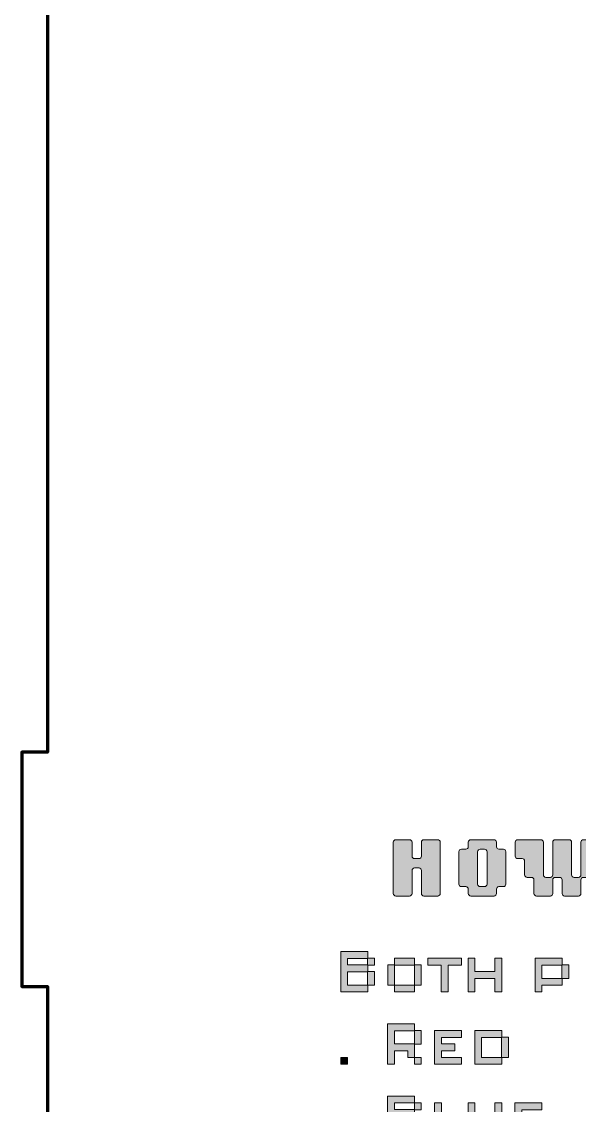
# Model space of a CAD drawing. Header units: millimetres. Extents: x -101 to 399, y -179 to 389.
# Drawn here: x -101.4 to -36.1, y 165 to 291.9 of the extents above; entities that cross this region are included whole.
import ezdxf

# ---------------------------------------------------------------- set-up
doc = ezdxf.new("R2010")
doc.units = ezdxf.units.MM
doc.header["$MEASUREMENT"] = 0
doc.layers.add('Layer 2', color=7, linetype='Continuous')

# ---------------------------------------------------------------- blocks, each defined once
blk = doc.blocks.new('block 70')
at = {"color": 1, "lineweight": 70, "true_color": 0xff0000}
blk.add_lwpolyline([(395.61, 309.31), (304.65, 309.31), (225.08, 388.88), (80.01, 388.88), (0.71, 309.58), (-98.39, 309.58), (-98.39, 206.41), (-101.39, 206.41), (-101.39, 178.94), (-98.39, 178.94), (-98.39, 151.48)], dxfattribs=at)
blk = doc.blocks.new('block 343')
at = {"layer": 'Layer 2', "true_color": 0xffffff}
h = blk.add_hatch(color=7, dxfattribs=at)
h.dxf.hatch_style = 2
edge = h.paths.add_edge_path()
edge.add_spline(control_points=[(-57.91, 189.84), (-57.91, 189.84), (-57.91, 195.85), (-57.91, 195.85), (-57.91, 196), (-57.78, 196.14), (-57.63, 196.14), (-57.63, 196.14), (-56.01, 196.14), (-56.01, 196.14), (-55.85, 196.14), (-55.72, 196), (-55.72, 195.85), (-55.72, 195.85), (-55.72, 194.22), (-55.72, 194.22), (-55.72, 194.07), (-55.58, 193.94), (-55.43, 193.94), (-55.43, 193.94), (-54.9, 193.94), (-54.9, 193.94), (-54.75, 193.94), (-54.62, 194.07), (-54.62, 194.22), (-54.62, 194.22), (-54.62, 195.85), (-54.62, 195.85), (-54.62, 196), (-54.49, 196.14), (-54.34, 196.14), (-54.34, 196.14), (-52.71, 196.14), (-52.71, 196.14), (-52.56, 196.14), (-52.42, 196), (-52.42, 195.85), (-52.42, 195.85), (-52.42, 189.84), (-52.42, 189.84), (-52.42, 189.68), (-52.56, 189.55), (-52.71, 189.55), (-52.71, 189.55), (-54.34, 189.55), (-54.34, 189.55), (-54.49, 189.55), (-54.62, 189.68), (-54.62, 189.84), (-54.62, 189.84), (-54.62, 192.55), (-54.62, 192.55), (-54.62, 192.71), (-54.75, 192.84), (-54.9, 192.84), (-54.9, 192.84), (-55.43, 192.84), (-55.43, 192.84), (-55.58, 192.84), (-55.72, 192.71), (-55.72, 192.55), (-55.72, 192.55), (-55.72, 189.84), (-55.72, 189.84), (-55.72, 189.68), (-55.85, 189.55), (-56.01, 189.55), (-56.01, 189.55), (-57.63, 189.55), (-57.63, 189.55), (-57.78, 189.55), (-57.91, 189.68), (-57.91, 189.84)], knot_values=[0, 0, 0, 0, 1, 1, 1, 2, 2, 2, 3, 3, 3, 4, 4, 4, 5, 5, 5, 6, 6, 6, 7, 7, 7, 8, 8, 8, 9, 9, 9, 10, 10, 10, 11, 11, 11, 12, 12, 12, 13, 13, 13, 14, 14, 14, 15, 15, 15, 16, 16, 16, 17, 17, 17, 18, 18, 18, 19, 19, 19, 20, 20, 20, 21, 21, 21, 22, 22, 22, 23, 23, 23, 24, 24, 24, 24], degree=3, periodic=1)
h = blk.add_hatch(color=7, dxfattribs=at)
h.dxf.hatch_style = 2
edge = h.paths.add_edge_path()
edge.add_spline(control_points=[(-49.13, 189.84), (-49.13, 189.84), (-49.13, 190.36), (-49.13, 190.36), (-49.13, 190.52), (-49.26, 190.65), (-49.42, 190.65), (-49.42, 190.65), (-49.94, 190.65), (-49.94, 190.65), (-50.1, 190.65), (-50.23, 190.77), (-50.23, 190.93), (-50.23, 190.93), (-50.23, 194.76), (-50.23, 194.76), (-50.23, 194.9), (-50.1, 195.04), (-49.94, 195.04), (-49.94, 195.04), (-49.42, 195.04), (-49.42, 195.04), (-49.26, 195.04), (-49.13, 195.17), (-49.13, 195.32), (-49.13, 195.32), (-49.13, 195.85), (-49.13, 195.85), (-49.13, 196), (-48.99, 196.14), (-48.85, 196.14), (-48.85, 196.14), (-46.12, 196.14), (-46.12, 196.14), (-45.97, 196.14), (-45.83, 196), (-45.83, 195.85), (-45.83, 195.85), (-45.83, 195.32), (-45.83, 195.32), (-45.83, 195.17), (-45.7, 195.04), (-45.56, 195.04), (-45.56, 195.04), (-45.02, 195.04), (-45.02, 195.04), (-44.87, 195.04), (-44.74, 194.9), (-44.74, 194.76), (-44.74, 194.76), (-44.74, 190.93), (-44.74, 190.93), (-44.74, 190.77), (-44.87, 190.65), (-45.02, 190.65), (-45.02, 190.65), (-45.56, 190.65), (-45.56, 190.65), (-45.7, 190.65), (-45.83, 190.52), (-45.83, 190.36), (-45.83, 190.36), (-45.83, 189.84), (-45.83, 189.84), (-45.83, 189.68), (-45.97, 189.55), (-46.12, 189.55), (-46.12, 189.55), (-48.85, 189.55), (-48.85, 189.55), (-48.99, 189.55), (-49.13, 189.68), (-49.13, 189.84)], knot_values=[0, 0, 0, 0, 1, 1, 1, 2, 2, 2, 3, 3, 3, 4, 4, 4, 5, 5, 5, 6, 6, 6, 7, 7, 7, 8, 8, 8, 9, 9, 9, 10, 10, 10, 11, 11, 11, 12, 12, 12, 13, 13, 13, 14, 14, 14, 15, 15, 15, 16, 16, 16, 17, 17, 17, 18, 18, 18, 19, 19, 19, 20, 20, 20, 21, 21, 21, 22, 22, 22, 23, 23, 23, 24, 24, 24, 24], degree=3, periodic=1)
edge = h.paths.add_edge_path()
edge.add_spline(control_points=[(-47.22, 190.65), (-47.07, 190.65), (-46.94, 190.77), (-46.94, 190.93), (-46.94, 190.93), (-46.94, 194.76), (-46.94, 194.76), (-46.94, 194.9), (-47.07, 195.04), (-47.22, 195.04), (-47.22, 195.04), (-47.75, 195.04), (-47.75, 195.04), (-47.9, 195.04), (-48.04, 194.9), (-48.04, 194.76), (-48.04, 194.76), (-48.04, 190.93), (-48.04, 190.93), (-48.04, 190.77), (-47.9, 190.65), (-47.75, 190.65), (-47.75, 190.65), (-47.22, 190.65), (-47.22, 190.65)], knot_values=[0, 0, 0, 0, 1, 1, 1, 2, 2, 2, 3, 3, 3, 4, 4, 4, 5, 5, 5, 6, 6, 6, 7, 7, 7, 8, 8, 8, 8], degree=3, periodic=1)
h = blk.add_hatch(color=7, dxfattribs=at)
h.dxf.hatch_style = 2
edge = h.paths.add_edge_path()
edge.add_spline(control_points=[(-41.45, 189.84), (-41.45, 189.84), (-41.45, 191.46), (-41.45, 191.46), (-41.45, 191.61), (-41.58, 191.74), (-41.73, 191.74), (-41.73, 191.74), (-42.26, 191.74), (-42.26, 191.74), (-42.41, 191.74), (-42.54, 191.88), (-42.54, 192.03), (-42.54, 192.03), (-42.54, 193.66), (-42.54, 193.66), (-42.54, 193.81), (-42.67, 193.94), (-42.83, 193.94), (-42.83, 193.94), (-43.35, 193.94), (-43.35, 193.94), (-43.51, 193.94), (-43.64, 194.07), (-43.64, 194.22), (-43.64, 194.22), (-43.64, 195.85), (-43.64, 195.85), (-43.64, 196), (-43.51, 196.14), (-43.35, 196.14), (-43.35, 196.14), (-40.64, 196.14), (-40.64, 196.14), (-40.48, 196.14), (-40.35, 196), (-40.35, 195.85), (-40.35, 195.85), (-40.35, 192.03), (-40.35, 192.03), (-40.35, 191.88), (-40.21, 191.74), (-40.06, 191.74), (-40.06, 191.74), (-39.53, 191.74), (-39.53, 191.74), (-39.38, 191.74), (-39.25, 191.88), (-39.25, 192.03), (-39.25, 192.03), (-39.25, 195.85), (-39.25, 195.85), (-39.25, 196), (-39.12, 196.14), (-38.97, 196.14), (-38.97, 196.14), (-37.34, 196.14), (-37.34, 196.14), (-37.19, 196.14), (-37.05, 196), (-37.05, 195.85), (-37.05, 195.85), (-37.05, 192.03), (-37.05, 192.03), (-37.05, 191.88), (-36.92, 191.74), (-36.76, 191.74), (-36.76, 191.74), (-36.24, 191.74), (-36.24, 191.74), (-36.09, 191.74), (-35.95, 191.88), (-35.95, 192.03), (-35.95, 192.03), (-35.95, 195.85), (-35.95, 195.85), (-35.95, 196), (-35.83, 196.14), (-35.67, 196.14), (-35.67, 196.14), (-34.05, 196.14), (-34.05, 196.14), (-33.89, 196.14), (-33.76, 196), (-33.76, 195.85), (-33.76, 195.85), (-33.76, 194.22), (-33.76, 194.22), (-33.76, 194.07), (-33.89, 193.94), (-34.05, 193.94), (-34.05, 193.94), (-34.57, 193.94), (-34.57, 193.94), (-34.73, 193.94), (-34.86, 193.81), (-34.86, 193.66), (-34.86, 193.66), (-34.86, 192.03), (-34.86, 192.03), (-34.86, 191.88), (-34.99, 191.74), (-35.14, 191.74), (-35.14, 191.74), (-35.67, 191.74), (-35.67, 191.74), (-35.83, 191.74), (-35.95, 191.61), (-35.95, 191.46), (-35.95, 191.46), (-35.95, 189.84), (-35.95, 189.84), (-35.95, 189.68), (-36.09, 189.55), (-36.24, 189.55), (-36.24, 189.55), (-37.87, 189.55), (-37.87, 189.55), (-38.02, 189.55), (-38.15, 189.68), (-38.15, 189.84), (-38.15, 189.84), (-38.15, 191.46), (-38.15, 191.46), (-38.15, 191.61), (-38.29, 191.74), (-38.43, 191.74), (-38.43, 191.74), (-38.97, 191.74), (-38.97, 191.74), (-39.12, 191.74), (-39.25, 191.61), (-39.25, 191.46), (-39.25, 191.46), (-39.25, 189.84), (-39.25, 189.84), (-39.25, 189.68), (-39.38, 189.55), (-39.53, 189.55), (-39.53, 189.55), (-41.16, 189.55), (-41.16, 189.55), (-41.31, 189.55), (-41.45, 189.68), (-41.45, 189.84)], knot_values=[0, 0, 0, 0, 1, 1, 1, 2, 2, 2, 3, 3, 3, 4, 4, 4, 5, 5, 5, 6, 6, 6, 7, 7, 7, 8, 8, 8, 9, 9, 9, 10, 10, 10, 11, 11, 11, 12, 12, 12, 13, 13, 13, 14, 14, 14, 15, 15, 15, 16, 16, 16, 17, 17, 17, 18, 18, 18, 19, 19, 19, 20, 20, 20, 21, 21, 21, 22, 22, 22, 23, 23, 23, 24, 24, 24, 25, 25, 25, 26, 26, 26, 27, 27, 27, 28, 28, 28, 29, 29, 29, 30, 30, 30, 31, 31, 31, 32, 32, 32, 33, 33, 33, 34, 34, 34, 35, 35, 35, 36, 36, 36, 37, 37, 37, 38, 38, 38, 39, 39, 39, 40, 40, 40, 41, 41, 41, 42, 42, 42, 43, 43, 43, 44, 44, 44, 45, 45, 45, 46, 46, 46, 47, 47, 47, 48, 48, 48, 48], degree=3, periodic=1)
at = {"layer": 'Layer 2', "lineweight": 0}
for points, knots in [([(-57.91, 189.84), (-57.91, 189.84), (-57.91, 195.85), (-57.91, 195.85), (-57.91, 196), (-57.78, 196.14), (-57.63, 196.14), (-57.63, 196.14), (-56.01, 196.14), (-56.01, 196.14), (-55.85, 196.14), (-55.72, 196), (-55.72, 195.85), (-55.72, 195.85), (-55.72, 194.22), (-55.72, 194.22), (-55.72, 194.07), (-55.58, 193.94), (-55.43, 193.94), (-55.43, 193.94), (-54.9, 193.94), (-54.9, 193.94), (-54.75, 193.94), (-54.62, 194.07), (-54.62, 194.22), (-54.62, 194.22), (-54.62, 195.85), (-54.62, 195.85), (-54.62, 196), (-54.49, 196.14), (-54.34, 196.14), (-54.34, 196.14), (-52.71, 196.14), (-52.71, 196.14), (-52.56, 196.14), (-52.42, 196), (-52.42, 195.85), (-52.42, 195.85), (-52.42, 189.84), (-52.42, 189.84), (-52.42, 189.68), (-52.56, 189.55), (-52.71, 189.55), (-52.71, 189.55), (-54.34, 189.55), (-54.34, 189.55), (-54.49, 189.55), (-54.62, 189.68), (-54.62, 189.84), (-54.62, 189.84), (-54.62, 192.55), (-54.62, 192.55), (-54.62, 192.71), (-54.75, 192.84), (-54.9, 192.84), (-54.9, 192.84), (-55.43, 192.84), (-55.43, 192.84), (-55.58, 192.84), (-55.72, 192.71), (-55.72, 192.55), (-55.72, 192.55), (-55.72, 189.84), (-55.72, 189.84), (-55.72, 189.68), (-55.85, 189.55), (-56.01, 189.55), (-56.01, 189.55), (-57.63, 189.55), (-57.63, 189.55), (-57.78, 189.55), (-57.91, 189.68), (-57.91, 189.84)], [0, 0, 0, 0, 1, 1, 1, 2, 2, 2, 3, 3, 3, 4, 4, 4, 5, 5, 5, 6, 6, 6, 7, 7, 7, 8, 8, 8, 9, 9, 9, 10, 10, 10, 11, 11, 11, 12, 12, 12, 13, 13, 13, 14, 14, 14, 15, 15, 15, 16, 16, 16, 17, 17, 17, 18, 18, 18, 19, 19, 19, 20, 20, 20, 21, 21, 21, 22, 22, 22, 23, 23, 23, 24, 24, 24, 24]), ([(-49.13, 189.84), (-49.13, 189.84), (-49.13, 190.36), (-49.13, 190.36), (-49.13, 190.52), (-49.26, 190.65), (-49.42, 190.65), (-49.42, 190.65), (-49.94, 190.65), (-49.94, 190.65), (-50.1, 190.65), (-50.23, 190.77), (-50.23, 190.93), (-50.23, 190.93), (-50.23, 194.76), (-50.23, 194.76), (-50.23, 194.9), (-50.1, 195.04), (-49.94, 195.04), (-49.94, 195.04), (-49.42, 195.04), (-49.42, 195.04), (-49.26, 195.04), (-49.13, 195.17), (-49.13, 195.32), (-49.13, 195.32), (-49.13, 195.85), (-49.13, 195.85), (-49.13, 196), (-48.99, 196.14), (-48.85, 196.14), (-48.85, 196.14), (-46.12, 196.14), (-46.12, 196.14), (-45.97, 196.14), (-45.83, 196), (-45.83, 195.85), (-45.83, 195.85), (-45.83, 195.32), (-45.83, 195.32), (-45.83, 195.17), (-45.7, 195.04), (-45.56, 195.04), (-45.56, 195.04), (-45.02, 195.04), (-45.02, 195.04), (-44.87, 195.04), (-44.74, 194.9), (-44.74, 194.76), (-44.74, 194.76), (-44.74, 190.93), (-44.74, 190.93), (-44.74, 190.77), (-44.87, 190.65), (-45.02, 190.65), (-45.02, 190.65), (-45.56, 190.65), (-45.56, 190.65), (-45.7, 190.65), (-45.83, 190.52), (-45.83, 190.36), (-45.83, 190.36), (-45.83, 189.84), (-45.83, 189.84), (-45.83, 189.68), (-45.97, 189.55), (-46.12, 189.55), (-46.12, 189.55), (-48.85, 189.55), (-48.85, 189.55), (-48.99, 189.55), (-49.13, 189.68), (-49.13, 189.84)], [0, 0, 0, 0, 1, 1, 1, 2, 2, 2, 3, 3, 3, 4, 4, 4, 5, 5, 5, 6, 6, 6, 7, 7, 7, 8, 8, 8, 9, 9, 9, 10, 10, 10, 11, 11, 11, 12, 12, 12, 13, 13, 13, 14, 14, 14, 15, 15, 15, 16, 16, 16, 17, 17, 17, 18, 18, 18, 19, 19, 19, 20, 20, 20, 21, 21, 21, 22, 22, 22, 23, 23, 23, 24, 24, 24, 24]), ([(-41.45, 189.84), (-41.45, 189.84), (-41.45, 191.46), (-41.45, 191.46), (-41.45, 191.61), (-41.58, 191.74), (-41.73, 191.74), (-41.73, 191.74), (-42.26, 191.74), (-42.26, 191.74), (-42.41, 191.74), (-42.54, 191.88), (-42.54, 192.03), (-42.54, 192.03), (-42.54, 193.66), (-42.54, 193.66), (-42.54, 193.81), (-42.67, 193.94), (-42.83, 193.94), (-42.83, 193.94), (-43.35, 193.94), (-43.35, 193.94), (-43.51, 193.94), (-43.64, 194.07), (-43.64, 194.22), (-43.64, 194.22), (-43.64, 195.85), (-43.64, 195.85), (-43.64, 196), (-43.51, 196.14), (-43.35, 196.14), (-43.35, 196.14), (-40.64, 196.14), (-40.64, 196.14), (-40.48, 196.14), (-40.35, 196), (-40.35, 195.85), (-40.35, 195.85), (-40.35, 192.03), (-40.35, 192.03), (-40.35, 191.88), (-40.21, 191.74), (-40.06, 191.74), (-40.06, 191.74), (-39.53, 191.74), (-39.53, 191.74), (-39.38, 191.74), (-39.25, 191.88), (-39.25, 192.03), (-39.25, 192.03), (-39.25, 195.85), (-39.25, 195.85), (-39.25, 196), (-39.12, 196.14), (-38.97, 196.14), (-38.97, 196.14), (-37.34, 196.14), (-37.34, 196.14), (-37.19, 196.14), (-37.05, 196), (-37.05, 195.85), (-37.05, 195.85), (-37.05, 192.03), (-37.05, 192.03), (-37.05, 191.88), (-36.92, 191.74), (-36.76, 191.74), (-36.76, 191.74), (-36.24, 191.74), (-36.24, 191.74), (-36.09, 191.74), (-35.95, 191.88), (-35.95, 192.03), (-35.95, 192.03), (-35.95, 195.85), (-35.95, 195.85), (-35.95, 196), (-35.83, 196.14), (-35.67, 196.14), (-35.67, 196.14), (-34.05, 196.14), (-34.05, 196.14), (-33.89, 196.14), (-33.76, 196), (-33.76, 195.85), (-33.76, 195.85), (-33.76, 194.22), (-33.76, 194.22), (-33.76, 194.07), (-33.89, 193.94), (-34.05, 193.94), (-34.05, 193.94), (-34.57, 193.94), (-34.57, 193.94), (-34.73, 193.94), (-34.86, 193.81), (-34.86, 193.66), (-34.86, 193.66), (-34.86, 192.03), (-34.86, 192.03), (-34.86, 191.88), (-34.99, 191.74), (-35.14, 191.74), (-35.14, 191.74), (-35.67, 191.74), (-35.67, 191.74), (-35.83, 191.74), (-35.95, 191.61), (-35.95, 191.46), (-35.95, 191.46), (-35.95, 189.84), (-35.95, 189.84), (-35.95, 189.68), (-36.09, 189.55), (-36.24, 189.55), (-36.24, 189.55), (-37.87, 189.55), (-37.87, 189.55), (-38.02, 189.55), (-38.15, 189.68), (-38.15, 189.84), (-38.15, 189.84), (-38.15, 191.46), (-38.15, 191.46), (-38.15, 191.61), (-38.29, 191.74), (-38.43, 191.74), (-38.43, 191.74), (-38.97, 191.74), (-38.97, 191.74), (-39.12, 191.74), (-39.25, 191.61), (-39.25, 191.46), (-39.25, 191.46), (-39.25, 189.84), (-39.25, 189.84), (-39.25, 189.68), (-39.38, 189.55), (-39.53, 189.55), (-39.53, 189.55), (-41.16, 189.55), (-41.16, 189.55), (-41.31, 189.55), (-41.45, 189.68), (-41.45, 189.84)], [0, 0, 0, 0, 1, 1, 1, 2, 2, 2, 3, 3, 3, 4, 4, 4, 5, 5, 5, 6, 6, 6, 7, 7, 7, 8, 8, 8, 9, 9, 9, 10, 10, 10, 11, 11, 11, 12, 12, 12, 13, 13, 13, 14, 14, 14, 15, 15, 15, 16, 16, 16, 17, 17, 17, 18, 18, 18, 19, 19, 19, 20, 20, 20, 21, 21, 21, 22, 22, 22, 23, 23, 23, 24, 24, 24, 25, 25, 25, 26, 26, 26, 27, 27, 27, 28, 28, 28, 29, 29, 29, 30, 30, 30, 31, 31, 31, 32, 32, 32, 33, 33, 33, 34, 34, 34, 35, 35, 35, 36, 36, 36, 37, 37, 37, 38, 38, 38, 39, 39, 39, 40, 40, 40, 41, 41, 41, 42, 42, 42, 43, 43, 43, 44, 44, 44, 45, 45, 45, 46, 46, 46, 47, 47, 47, 48, 48, 48, 48]), ([(-47.22, 190.65), (-47.07, 190.65), (-46.94, 190.77), (-46.94, 190.93), (-46.94, 190.93), (-46.94, 194.76), (-46.94, 194.76), (-46.94, 194.9), (-47.07, 195.04), (-47.22, 195.04), (-47.22, 195.04), (-47.75, 195.04), (-47.75, 195.04), (-47.9, 195.04), (-48.04, 194.9), (-48.04, 194.76), (-48.04, 194.76), (-48.04, 190.93), (-48.04, 190.93), (-48.04, 190.77), (-47.9, 190.65), (-47.75, 190.65), (-47.75, 190.65), (-47.22, 190.65), (-47.22, 190.65)], [0, 0, 0, 0, 1, 1, 1, 2, 2, 2, 3, 3, 3, 4, 4, 4, 5, 5, 5, 6, 6, 6, 7, 7, 7, 8, 8, 8, 8])]:
    blk.add_open_spline(points, degree=3, knots=knots, dxfattribs=at)
blk = doc.blocks.new('block 346')
at = {"layer": 'Layer 2', "true_color": 0xffffff}
h = blk.add_hatch(color=7, dxfattribs=at)
h.dxf.hatch_style = 2
h.paths.add_polyline_path([(-60.9, 179.12), (-60.9, 178.33), (-64.05, 178.33), (-64.05, 183.05), (-60.9, 183.05), (-60.9, 182.27), (-60.12, 182.27), (-60.12, 181.47), (-60.9, 181.47), (-60.9, 180.7), (-60.12, 180.7), (-60.12, 179.12)])
h.paths.add_polyline_path([(-60.92, 182.25), (-63.26, 182.25), (-63.26, 181.49), (-60.92, 181.49)])
h.paths.add_polyline_path([(-60.92, 180.68), (-63.26, 180.68), (-63.26, 179.13), (-60.92, 179.13)])
h = blk.add_hatch(color=7, dxfattribs=at)
h.dxf.hatch_style = 2
h.paths.add_polyline_path([(-55.41, 179.12), (-55.41, 178.33), (-57.78, 178.33), (-57.78, 179.12), (-58.56, 179.12), (-58.56, 181.49), (-57.78, 181.49), (-57.78, 182.27), (-55.41, 182.27), (-55.41, 181.49), (-54.63, 181.49), (-54.63, 179.12)])
h.paths.add_polyline_path([(-55.43, 181.47), (-57.77, 181.47), (-57.77, 179.13), (-55.43, 179.13)])
h = blk.add_hatch(color=7, dxfattribs=at)
h.dxf.hatch_style = 2
h.paths.add_polyline_path([(-51.49, 181.47), (-51.49, 178.33), (-52.29, 178.33), (-52.29, 181.47), (-53.86, 181.47), (-53.86, 182.27), (-49.92, 182.27), (-49.92, 181.47)])
h = blk.add_hatch(color=7, dxfattribs=at)
h.dxf.hatch_style = 2
h.paths.add_polyline_path([(-46.02, 178.33), (-46.02, 179.9), (-48.35, 179.9), (-48.35, 178.33), (-49.15, 178.33), (-49.15, 182.27), (-48.35, 182.27), (-48.35, 180.7), (-46.02, 180.7), (-46.02, 182.27), (-45.21, 182.27), (-45.21, 178.33)])
h = blk.add_hatch(color=7, dxfattribs=at)
h.dxf.hatch_style = 2
h.paths.add_polyline_path([(-38.16, 179.9), (-38.16, 179.12), (-40.52, 179.12), (-40.52, 178.33), (-41.31, 178.33), (-41.31, 182.27), (-38.16, 182.27), (-38.16, 181.49), (-37.38, 181.49), (-37.38, 179.9)])
h.paths.add_polyline_path([(-38.18, 181.47), (-40.52, 181.47), (-40.52, 179.91), (-38.18, 179.91)])
h = blk.add_hatch(color=7, dxfattribs=at)
h.dxf.hatch_style = 2
h.paths.add_polyline_path([(-55.44, 169.87), (-55.44, 170.65), (-56.22, 170.65), (-56.22, 171.43), (-57.77, 171.43), (-57.77, 169.87), (-58.57, 169.87), (-58.57, 174.59), (-55.42, 174.59), (-55.42, 173.8), (-54.63, 173.8), (-54.63, 172.22), (-55.42, 172.22), (-55.42, 170.66), (-54.63, 170.66), (-54.63, 169.87)])
h.paths.add_polyline_path([(-55.44, 173.78), (-57.77, 173.78), (-57.77, 172.23), (-55.44, 172.23)])
h = blk.add_hatch(color=7, dxfattribs=at)
h.dxf.hatch_style = 2
h.paths.add_polyline_path([(-53.08, 169.87), (-53.08, 173.8), (-49.93, 173.8), (-49.93, 173), (-52.28, 173), (-52.28, 172.23), (-50.71, 172.23), (-50.71, 171.43), (-52.28, 171.43), (-52.28, 170.66), (-49.93, 170.66), (-49.93, 169.87)])
h = blk.add_hatch(color=7, dxfattribs=at)
h.dxf.hatch_style = 2
h.paths.add_polyline_path([(-45.22, 170.65), (-45.22, 169.87), (-48.38, 169.87), (-48.38, 173.8), (-45.22, 173.8), (-45.22, 173.02), (-44.44, 173.02), (-44.44, 170.65)])
h.paths.add_polyline_path([(-45.24, 173), (-47.58, 173), (-47.58, 170.66), (-45.24, 170.66)])
h = blk.add_hatch(color=7, dxfattribs=at)
h.dxf.hatch_style = 2
h.paths.add_polyline_path([(-64.05, 169.87), (-64.05, 170.66), (-63.26, 170.66), (-63.26, 169.87)])
h = blk.add_hatch(color=7, dxfattribs=at)
h.dxf.hatch_style = 2
h.paths.add_polyline_path([(-55.42, 162.18), (-55.42, 161.4), (-58.57, 161.4), (-58.57, 166.12), (-55.42, 166.12), (-55.42, 165.34), (-54.63, 165.34), (-54.63, 164.53), (-55.42, 164.53), (-55.42, 163.76), (-54.63, 163.76), (-54.63, 162.18)])
h.paths.add_polyline_path([(-55.44, 165.32), (-57.77, 165.32), (-57.77, 164.55), (-55.44, 164.55)])
h.paths.add_polyline_path([(-55.44, 163.75), (-57.77, 163.75), (-57.77, 162.2), (-55.44, 162.2)])
h = blk.add_hatch(color=7, dxfattribs=at)
h.dxf.hatch_style = 2
h.paths.add_polyline_path([(-53.08, 161.4), (-53.08, 165.34), (-52.28, 165.34), (-52.28, 162.2), (-49.93, 162.2), (-49.93, 161.4)])
h = blk.add_hatch(color=7, dxfattribs=at)
h.dxf.hatch_style = 2
h.paths.add_polyline_path([(-46, 162.18), (-46, 161.4), (-48.38, 161.4), (-48.38, 162.18), (-49.16, 162.18), (-49.16, 165.34), (-48.36, 165.34), (-48.36, 162.2), (-46.03, 162.2), (-46.03, 165.34), (-45.22, 165.34), (-45.22, 162.18)])
h = blk.add_hatch(color=7, dxfattribs=at)
h.dxf.hatch_style = 2
h.paths.add_polyline_path([(-43.67, 161.4), (-43.67, 165.34), (-40.52, 165.34), (-40.52, 164.53), (-42.87, 164.53), (-42.87, 163.76), (-41.3, 163.76), (-41.3, 162.97), (-42.87, 162.97), (-42.87, 162.2), (-40.52, 162.2), (-40.52, 161.4)])
at = {"layer": 'Layer 2', "lineweight": 0}
for points in [[(-60.9, 179.12), (-60.9, 178.33), (-64.05, 178.33), (-64.05, 183.05), (-60.9, 183.05), (-60.9, 182.27), (-60.12, 182.27), (-60.12, 181.47), (-60.9, 181.47), (-60.9, 180.7), (-60.12, 180.7), (-60.12, 179.12), (-60.9, 179.12)], [(-60.92, 182.25), (-63.26, 182.25), (-63.26, 181.49), (-60.92, 181.49), (-60.92, 182.25)], [(-55.41, 179.12), (-55.41, 178.33), (-57.78, 178.33), (-57.78, 179.12), (-58.56, 179.12), (-58.56, 181.49), (-57.78, 181.49), (-57.78, 182.27), (-55.41, 182.27), (-55.41, 181.49), (-54.63, 181.49), (-54.63, 179.12), (-55.41, 179.12)], [(-55.43, 181.47), (-57.77, 181.47), (-57.77, 179.13), (-55.43, 179.13), (-55.43, 181.47)], [(-51.49, 181.47), (-51.49, 178.33), (-52.29, 178.33), (-52.29, 181.47), (-53.86, 181.47), (-53.86, 182.27), (-49.92, 182.27), (-49.92, 181.47), (-51.49, 181.47)], [(-46.02, 178.33), (-46.02, 179.9), (-48.35, 179.9), (-48.35, 178.33), (-49.15, 178.33), (-49.15, 182.27), (-48.35, 182.27), (-48.35, 180.7), (-46.02, 180.7), (-46.02, 182.27), (-45.21, 182.27), (-45.21, 178.33), (-46.02, 178.33)], [(-38.16, 179.9), (-38.16, 179.12), (-40.52, 179.12), (-40.52, 178.33), (-41.31, 178.33), (-41.31, 182.27), (-38.16, 182.27), (-38.16, 181.49), (-37.38, 181.49), (-37.38, 179.9), (-38.16, 179.9)], [(-38.18, 181.47), (-40.52, 181.47), (-40.52, 179.91), (-38.18, 179.91), (-38.18, 181.47)], [(-60.92, 180.68), (-63.26, 180.68), (-63.26, 179.13), (-60.92, 179.13), (-60.92, 180.68)], [(-55.44, 169.87), (-55.44, 170.65), (-56.22, 170.65), (-56.22, 171.43), (-57.77, 171.43), (-57.77, 169.87), (-58.57, 169.87), (-58.57, 174.59), (-55.42, 174.59), (-55.42, 173.8), (-54.63, 173.8), (-54.63, 172.22), (-55.42, 172.22), (-55.42, 170.66), (-54.63, 170.66), (-54.63, 169.87), (-55.44, 169.87)], [(-55.44, 173.78), (-57.77, 173.78), (-57.77, 172.23), (-55.44, 172.23), (-55.44, 173.78)], [(-53.08, 169.87), (-53.08, 173.8), (-49.93, 173.8), (-49.93, 173), (-52.28, 173), (-52.28, 172.23), (-50.71, 172.23), (-50.71, 171.43), (-52.28, 171.43), (-52.28, 170.66), (-49.93, 170.66), (-49.93, 169.87), (-53.08, 169.87)], [(-45.22, 170.65), (-45.22, 169.87), (-48.38, 169.87), (-48.38, 173.8), (-45.22, 173.8), (-45.22, 173.02), (-44.44, 173.02), (-44.44, 170.65), (-45.22, 170.65)], [(-45.24, 173), (-47.58, 173), (-47.58, 170.66), (-45.24, 170.66), (-45.24, 173)], [(-64.05, 169.87), (-64.05, 170.66), (-63.26, 170.66), (-63.26, 169.87), (-64.05, 169.87)], [(-55.42, 162.18), (-55.42, 161.4), (-58.57, 161.4), (-58.57, 166.12), (-55.42, 166.12), (-55.42, 165.34), (-54.63, 165.34), (-54.63, 164.53), (-55.42, 164.53), (-55.42, 163.76), (-54.63, 163.76), (-54.63, 162.18), (-55.42, 162.18)], [(-55.44, 165.32), (-57.77, 165.32), (-57.77, 164.55), (-55.44, 164.55), (-55.44, 165.32)], [(-53.08, 161.4), (-53.08, 165.34), (-52.28, 165.34), (-52.28, 162.2), (-49.93, 162.2), (-49.93, 161.4), (-53.08, 161.4)], [(-46, 162.18), (-46, 161.4), (-48.38, 161.4), (-48.38, 162.18), (-49.16, 162.18), (-49.16, 165.34), (-48.36, 165.34), (-48.36, 162.2), (-46.03, 162.2), (-46.03, 165.34), (-45.22, 165.34), (-45.22, 162.18), (-46, 162.18)], [(-43.67, 161.4), (-43.67, 165.34), (-40.52, 165.34), (-40.52, 164.53), (-42.87, 164.53), (-42.87, 163.76), (-41.3, 163.76), (-41.3, 162.97), (-42.87, 162.97), (-42.87, 162.2), (-40.52, 162.2), (-40.52, 161.4), (-43.67, 161.4)]]:
    blk.add_lwpolyline(points, dxfattribs=at)

msp = doc.modelspace()

# ---------------------------------------------------------------- block references
msp.add_blockref('block 70', (0, 0))
at = {"layer": 'Layer 2'}
for name in ['block 343', 'block 346']:
    msp.add_blockref(name, (0, 0), dxfattribs=at)

doc.saveas('drawing.dxf')
